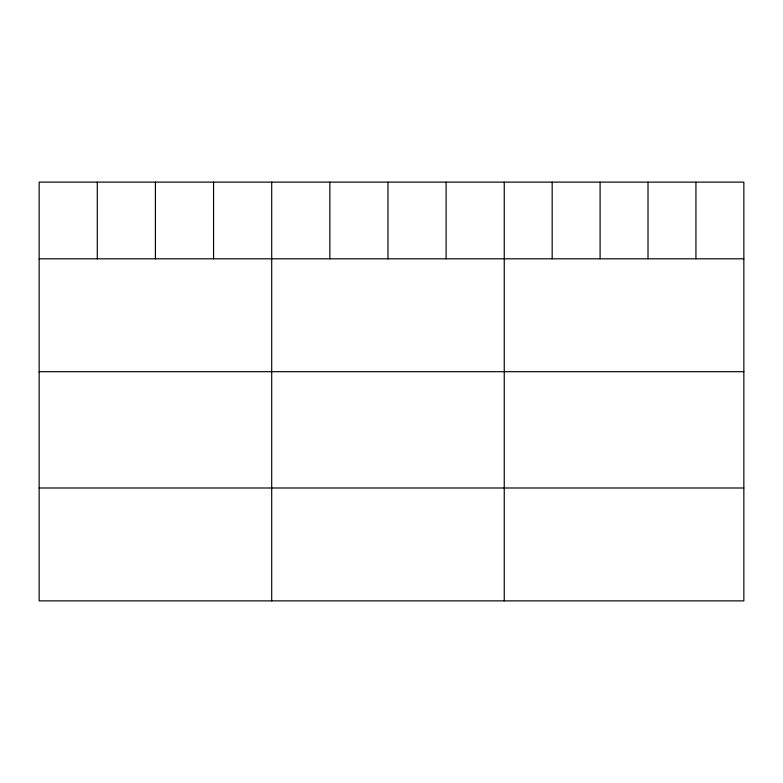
<?xml version="1.0" encoding="UTF-8"?>
<svg xmlns="http://www.w3.org/2000/svg" width="783" height="783" viewBox="0 0 783 783"><rect width="100%" height="100%" fill="white"/><g stroke="black" fill="none" stroke-linecap="round" stroke-linejoin="round"><path stroke-width="1.17" d="M743.85 258.811L743.85 600.874L39.15 600.874L39.15 182.126L743.85 182.126L743.85 258.811L39.15 258.811M39.15 371.69L743.85 371.69M39.15 487.995L743.85 487.995M695.93 182.126L695.93 258.811M648.011 182.126L648.011 258.811M600.091 182.126L600.091 258.811M552.172 182.126L552.172 258.811M504.252 182.126L504.252 600.874M446.114 182.126L446.114 258.811M387.976 182.126L387.976 258.811M329.839 182.126L329.839 258.811M271.701 182.126L271.701 600.874M213.563 182.126L213.563 258.811M155.425 182.126L155.425 258.811M97.288 182.126L97.288 258.811"/></g></svg>
